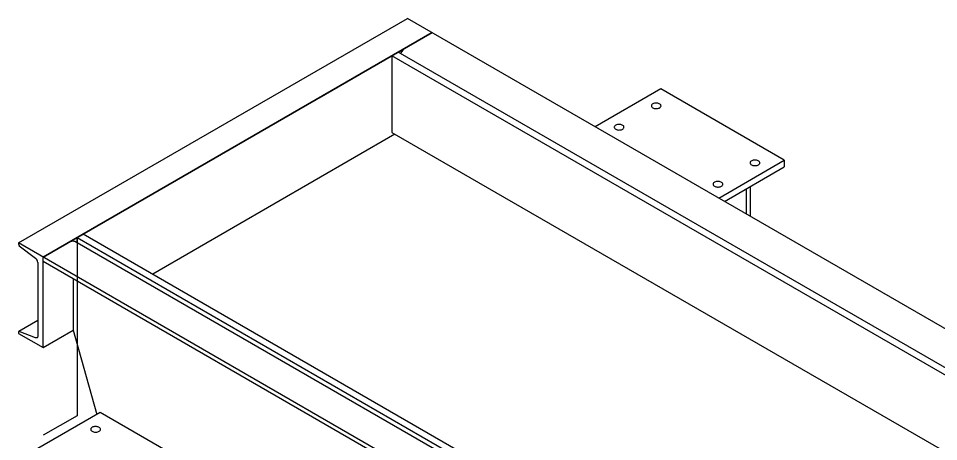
# Model space of a CAD drawing. Header units: millimetres. Extents: x 861 to 27901, y 673 to 17923.
# Drawn here: x 19886 to 21557, y 9801 to 10570 of the extents above; entities that cross this region are included whole.
import ezdxf

# ---------------------------------------------------------------- set-up
doc = ezdxf.new("R2010")
doc.units = ezdxf.units.MM
doc.header["$LTSCALE"] = 33.3
doc.linetypes.add('CENTERX2', pattern=[20.32, 12.7, -2.54, 2.54, -2.54])
doc.layers.add('CAPA_1', color=7, linetype='Continuous')
doc.layers.add('STRUC', color=4, linetype='Continuous')
doc.dimstyles.new('SLDDIMSTYLE1', dxfattribs={"dimtxt": 0.18, "dimasz": 20.492308, "dimexe": 0, "dimexo": 0.0625, "dimgap": 0, "dimtad": 0, "dimtih": 1, "dimtoh": 1, "dimdec": 0, "dimrnd": 1e-09, "dimzin": 0, "dimdsep": 46, "dimtxsty": 'Standard', "dimblk1": 'DOT', "dimblk2": 'DOT', "dimsah": 1, "dimcen": 0.09, "dimadec": 0, "dimazin": 0, "dimtfac": 20.492308, "dimtdec": 0, "dimtofl": 0, "dimtmove": 0, "dimatfit": 3, "dimldrblk": 'DOT', "dimfxl": 1, "dimfrac": 2, "dimtolj": 1, "dimtzin": 0, "dimarcsym": 0})

# ---------------------------------------------------------------- blocks, each defined once
blk = doc.blocks.new('_Dot')
at = {"color": 0, "linetype": 'ByBlock', "lineweight": -2}
blk.add_line((-0.5, 0), (-1, 0), dxfattribs=at)
at = {"color": 0, "linetype": 'ByBlock', "const_width": 0.5}
blk.add_lwpolyline([(-0.25, 0, 1), (0.25, 0, 1)], format="xyb", close=True, dxfattribs=at)

msp = doc.modelspace()

# ---------------------------------------------------------------- linework, layer by layer
at = {"color": 7, "linetype": 'Continuous', "lineweight": 25}
for p, q in [((19885.74, 10161.76), (20592.14, 10569.56)), ((23314.02, 8998.25), (20592.14, 10569.56)), ((19930.59, 10135.87), (20636.99, 10543.66)), ((20564.1, 10501.59), (20564.1, 10362.09)), ((23241.14, 8956.17), (20564.1, 10501.59)), ((23252.35, 8962.65), (20575.32, 10508.06)), ((20564.1, 10362.09), (23241.14, 8816.67)), ((20569.45, 10359.01), (20129.63, 10105.11)), ((20003.47, 10177.94), (22680.5, 8632.52)), ((19885.74, 10161.76), (19885.74, 10159.77)), ((22607.62, 8590.45), (19885.74, 10161.76)), ((22665.12, 8618.83), (19988.09, 10164.24)), ((19992.26, 10171.47), (22669.29, 8626.05)), ((19992.26, 10161.84), (19992.26, 10171.47)), ((19887.4, 10156.54), (19916.96, 10133.79)), ((19930.59, 9971.43), (19930.59, 10135.87)), ((22607.62, 8582.23), (19930.59, 10127.65)), ((19921, 10125.94), (19921, 9992.42)), ((19985.14, 10096.15), (19985.14, 10002.92)), ((19921, 10020.62), (19886.32, 10000.6)), ((19885.74, 9999.3), (19885.74, 9997.32)), ((19885.74, 9997.32), (19930.59, 9971.43)), ((19916.96, 9989.24), (19887.4, 10000.61)), ((19930.59, 9971.43), (19985.14, 10002.92)), ((19985.14, 10002.92), (20027.99, 9850.05))]:
    msp.add_line(p, q, dxfattribs=at)
at = {"color": 7, "linetype": 'Continuous'}
for p, q in [((20636.99, 10543.66), (19930.59, 10135.87)), ((19992.26, 10171.47), (19992.26, 9847.77)), ((19992.26, 9847.77), (19930.59, 9812.17))]:
    msp.add_line(p, q, dxfattribs=at)
at = {"color": 7, "linetype": 'CENTERX2'}
msp.add_line((19992.26, 10171.47), (20575.32, 10508.06), dxfattribs=at)
at = {"color": 7, "linetype": 'Continuous', "lineweight": 25, "flags": 128}
for points in [[(19978.02, 10163.25), (19979.73, 10164.12), (19981.43, 10164.74), (19983.07, 10165.09), (19984.64, 10165.18), (19986.11, 10165.01), (19987.46, 10164.56), (19988.09, 10164.24)], [(19887.4, 10000.61), (19887.06, 10000.71), (19886.75, 10000.72), (19886.46, 10000.66), (19886.21, 10000.52), (19886.01, 10000.31), (19885.86, 10000.03), (19885.77, 9999.69), (19885.74, 9999.3)], [(19921, 9992.42), (19920.93, 9991.49), (19920.71, 9990.67), (19920.35, 9989.99), (19919.86, 9989.47), (19919.25, 9989.13), (19918.55, 9988.97), (19917.78, 9989.01), (19916.96, 9989.24)]]:
    msp.add_lwpolyline(points, dxfattribs=at)
at = {"color": 7, "linetype": 'Continuous', "lineweight": 25}
for centre, radius, start, end in [((20605.38, 10491.21), 29.64, 122.25195, 150.84588), ((19890.14, 10160), 4.41, 182.89982, 231.62815), ((19910.31, 10125.4), 10.7, 2.89982, 51.62815)]:
    msp.add_arc(centre, radius, start, end, dxfattribs=at)
at = {"layer": 'STRUC', "linetype": 'Continuous', "lineweight": 25}
for p, q in [((21052.42, 10441.45), (20933.23, 10372.64)), ((21276.67, 10311.99), (21052.42, 10441.45)), ((21157.49, 10243.18), (21276.67, 10311.99)), ((21276.67, 10311.99), (21276.67, 10299.65)), ((21168.17, 10237.02), (21276.67, 10299.65)), ((21214.99, 10209.99), (21214.99, 10264.05)), ((21207.93, 10214.07), (21207.93, 10259.97)), ((20034.31, 9853.7), (19905.36, 9779.26)), ((20258.56, 9724.24), (20034.31, 9853.7))]:
    msp.add_line(p, q, dxfattribs=at)
at = {"layer": 'STRUC', "linetype": 'Continuous', "lineweight": 25, "flags": 128}
for points in [[(21037.78, 10407.1), (21038.99, 10406.52), (21040.36, 10406.07), (21041.86, 10405.77), (21043.42, 10405.62), (21044.99, 10405.65), (21046.54, 10405.83), (21048.01, 10406.17), (21049.35, 10406.65), (21050.51, 10407.27), (21051.47, 10407.99), (21052.19, 10408.81), (21052.64, 10409.68), (21052.82, 10410.59), (21052.71, 10411.5), (21052.32, 10412.38), (21051.67, 10413.21), (21050.77, 10413.96), (21049.65, 10414.6), (21048.36, 10415.12), (21046.92, 10415.5), (21045.39, 10415.72), (21043.81, 10415.78), (21042.24, 10415.68), (21040.73, 10415.42), (21039.32, 10415.01), (21038.06, 10414.45), (21037, 10413.78), (21036.16, 10413.01), (21035.57, 10412.16), (21035.25, 10411.27), (21035.22, 10410.36), (21035.46, 10409.46), (21035.99, 10408.6), (21036.77, 10407.8), (21037.78, 10407.1)], [(20970.5, 10368.27), (20971.71, 10367.68), (20973.09, 10367.23), (20974.58, 10366.93), (20976.14, 10366.79), (20977.72, 10366.81), (20979.27, 10366.99), (20980.73, 10367.33), (20982.07, 10367.82), (20983.24, 10368.43), (20984.19, 10369.16), (20984.91, 10369.97), (20985.36, 10370.84), (20985.54, 10371.75), (20985.43, 10372.66), (20985.05, 10373.54), (20984.4, 10374.37), (20983.5, 10375.12), (20982.38, 10375.77), (20981.08, 10376.29), (20979.64, 10376.66), (20978.11, 10376.89), (20976.53, 10376.95), (20974.96, 10376.84), (20973.45, 10376.58), (20972.04, 10376.17), (20970.79, 10375.62), (20969.72, 10374.94), (20968.88, 10374.17), (20968.29, 10373.32), (20967.98, 10372.43), (20967.94, 10371.52), (20968.19, 10370.62), (20968.71, 10369.76), (20969.49, 10368.97), (20970.5, 10368.27)], [(21217.18, 10303.54), (21218.39, 10302.95), (21219.77, 10302.5), (21221.26, 10302.2), (21222.82, 10302.06), (21224.4, 10302.08), (21225.95, 10302.26), (21227.41, 10302.6), (21228.75, 10303.09), (21229.91, 10303.7), (21230.87, 10304.43), (21231.59, 10305.24), (21232.04, 10306.11), (21232.22, 10307.02), (21232.11, 10307.93), (21231.73, 10308.81), (21231.07, 10309.64), (21230.17, 10310.39), (21229.06, 10311.04), (21227.76, 10311.56), (21226.32, 10311.93), (21224.79, 10312.16), (21223.21, 10312.22), (21221.64, 10312.12), (21220.13, 10311.85), (21218.72, 10311.44), (21217.47, 10310.89), (21216.4, 10310.21), (21215.56, 10309.44), (21214.97, 10308.6), (21214.66, 10307.7), (21214.62, 10306.79), (21214.87, 10305.89), (21215.39, 10305.03), (21216.17, 10304.24), (21217.18, 10303.54)], [(21149.91, 10264.7), (21151.12, 10264.11), (21152.49, 10263.66), (21153.98, 10263.36), (21155.54, 10263.22), (21157.12, 10263.24), (21158.67, 10263.42), (21160.14, 10263.76), (21161.47, 10264.25), (21162.64, 10264.86), (21163.6, 10265.59), (21164.31, 10266.4), (21164.77, 10267.27), (21164.94, 10268.18), (21164.84, 10269.09), (21164.45, 10269.97), (21163.8, 10270.8), (21162.9, 10271.55), (21161.78, 10272.2), (21160.48, 10272.72), (21159.05, 10273.1), (21157.51, 10273.32), (21155.94, 10273.38), (21154.37, 10273.28), (21152.86, 10273.02), (21151.45, 10272.6), (21150.19, 10272.05), (21149.13, 10271.38), (21148.28, 10270.6), (21147.7, 10269.76), (21147.38, 10268.86), (21147.34, 10267.95), (21147.59, 10267.05), (21148.11, 10266.19), (21148.89, 10265.4), (21149.91, 10264.7)], [(20019.67, 9819.36), (20020.88, 9818.77), (20022.25, 9818.32), (20023.74, 9818.02), (20025.3, 9817.88), (20026.88, 9817.9), (20028.43, 9818.08), (20029.9, 9818.42), (20031.23, 9818.91), (20032.4, 9819.52), (20033.36, 9820.25), (20034.07, 9821.06), (20034.53, 9821.94), (20034.7, 9822.84), (20034.6, 9823.75), (20034.21, 9824.64), (20033.56, 9825.47), (20032.66, 9826.22), (20031.54, 9826.86), (20030.24, 9827.38), (20028.81, 9827.76), (20027.27, 9827.98), (20025.7, 9828.04), (20024.13, 9827.94), (20022.62, 9827.68), (20021.21, 9827.26), (20019.95, 9826.71), (20018.89, 9826.04), (20018.05, 9825.26), (20017.46, 9824.42), (20017.14, 9823.53), (20017.11, 9822.61), (20017.35, 9821.71), (20017.87, 9820.85), (20018.65, 9820.06), (20019.67, 9819.36)]]:
    msp.add_lwpolyline(points, dxfattribs=at)

# ---------------------------------------------------------------- leaders
at = {"layer": 'CAPA_1'}
msp.add_leader([(21462.75, 9646.71), (22104.52, 10326.92)], dimstyle='SLDDIMSTYLE1', dxfattribs=at)

doc.saveas('drawing.dxf')
